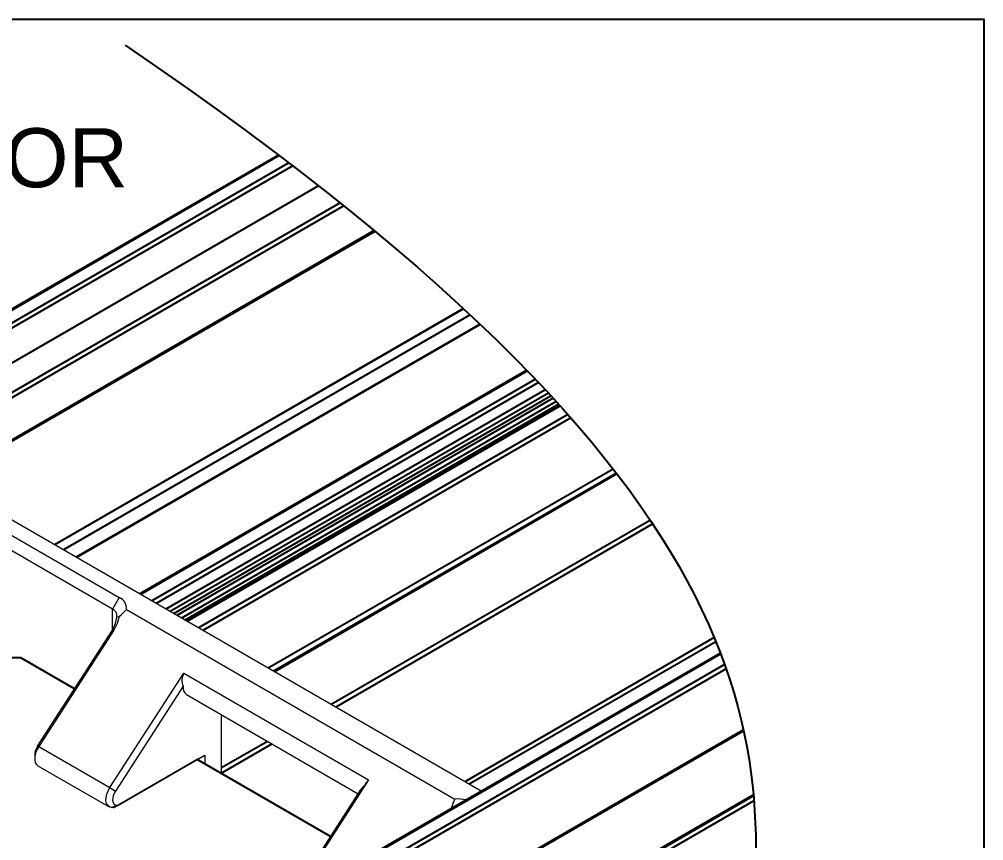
# Model space of a CAD drawing. Extents: x -0.1 to 11.3, y -13.9 to 0.
# Drawn here: x 8.239 to 11.304, y -2.608 to 0 of the extents above; entities that cross this region are included whole.
import ezdxf

# ---------------------------------------------------------------- set-up
doc = ezdxf.new("R2010")
doc.units = 0
doc.header["$LTSCALE"] = 0.5
doc.header["$MEASUREMENT"] = 0
for name, color, linetype in [('Brackets', 181, 'CONTINUOUS'), ('Dimension', 10, 'CONTINUOUS'), ('FAB DWG', 221, 'CONTINUOUS'), ('Housing', 150, 'CONTINUOUS')]:
    doc.layers.add(name, color=color, linetype=linetype)
doc.layers.add('Jig', color=41, linetype='CONTINUOUS', lineweight=13)
doc.layers.add('Text-Unprinted', color=131, linetype='CONTINUOUS', plot=False)
doc.styles.get("Standard").update_dxf_attribs({"font": 'arial.ttf'})

msp = doc.modelspace()

# ---------------------------------------------------------------- linework, layer by layer
at = {"layer": 'Brackets', "linetype": 'Continuous', "lineweight": 25, "transparency": 16777216}
for p, q in [((8.2441, -2.0274), (8.1027, -2.0274)), ((8.4151, -2.1261), (8.2441, -2.0274)), ((9.2283, -2.5956), (8.8043, -2.3508))]:
    msp.add_line(p, q, dxfattribs=at)
at = {"layer": 'Dimension', "transparency": 16777216}
msp.add_open_spline([(8.5755, -0.0824), (10.7461, -1.5589), (10.5939, -2.7128), (10.4417, -3.8667), (10.5215, -4.2188), (10.5444, -4.3201), (10.5779, -4.4216), (10.6215, -4.5231), (10.74, -4.7994), (10.9336, -5.0762), (11.1955, -5.3535)], degree=3, knots=[0, 0, 0, 0, 1, 1.437478, 1.437478, 1.437478, 1.563474, 1.563474, 1.563474, 1.90636, 1.90636, 1.90636, 1.90636], dxfattribs=at)
at = {"layer": 'Housing', "linetype": 'Continuous', "lineweight": 25, "transparency": 16777216}
for p, q in [((9.0631, -0.4311), (6.5845, -1.862)), ((9.0657, -0.433), (6.5895, -1.8625)), ((9.0962, -0.4562), (6.6248, -1.8829)), ((9.1084, -0.4655), (6.6319, -1.8952)), ((9.19, -0.5287), (6.6319, -2.0054)), ((9.2586, -0.5829), (6.7132, -2.0523)), ((9.2705, -0.5924), (6.7203, -2.0646)), ((6.7182, -2.2039), (9.3698, -0.6732)), ((9.3673, -0.6712), (6.7203, -2.1993)), ((9.6507, -0.9184), (8.3513, -1.6685)), ((9.6516, -0.9193), (8.3525, -1.6692)), ((9.6725, -0.9387), (8.3797, -1.6849)), ((9.7035, -0.9678), (8.4205, -1.7085)), ((9.7046, -0.9689), (8.422, -1.7094)), ((9.8521, -1.1147), (8.622, -1.8248)), ((9.8542, -1.1168), (8.6249, -1.8265)), ((9.8795, -1.1431), (8.6603, -1.8469)), ((9.8895, -1.1536), (8.6744, -1.8551)), ((9.9109, -1.1764), (8.7049, -1.8727)), ((9.921, -1.1873), (8.7193, -1.881)), ((8.7302, -1.8873), (9.9286, -1.1955)), ((9.9356, -1.203), (8.7402, -1.8931)), ((9.9456, -1.214), (8.7547, -1.9014)), ((8.7656, -1.9077), (9.9531, -1.2222)), ((9.9564, -1.2259), (8.7705, -1.9105)), ((9.9584, -1.2281), (8.7734, -1.9122)), ((9.9825, -1.2551), (8.8088, -1.9326)), ((9.9921, -1.2659), (8.8229, -1.9408)), ((10.1266, -1.4281), (9.0307, -2.0607)), ((10.1368, -1.4412), (9.0471, -2.0702)), ((10.1386, -1.4436), (9.0501, -2.0719)), ((10.2447, -1.5909), (9.2307, -2.1762)), ((10.2525, -1.6027), (9.2449, -2.1844)), ((10.4477, -1.9635), (9.655, -2.4211)), ((10.4531, -1.9767), (9.6691, -2.4293)), ((10.4673, -2.0126), (8.6563, -3.0581)), ((10.4683, -2.0154), (8.6613, -3.0586)), ((10.4808, -2.049), (8.6967, -3.079)), ((10.4855, -2.0626), (8.7037, -3.0912)), ((8.7017, -3.3212), (10.541, -2.2593)), ((10.5404, -2.2563), (8.7037, -3.3166)), ((9.0284, -2.293), (8.8823, -2.3774)), ((9.0426, -2.3012), (8.8823, -2.3937)), ((10.5722, -2.4625), (8.6931, -3.5472)), ((10.5725, -2.4664), (8.6967, -3.5493)), ((10.5738, -2.4819), (8.7037, -3.5615))]:
    msp.add_line(p, q, dxfattribs=at)
at = {"layer": 'Jig', "linetype": 'Continuous', "transparency": 16777216}
for p, q in [((9.7073, -2.4513), (8.1716, -1.5648)), ((8.1716, -1.6138), (8.557, -1.8363)), ((8.5358, -1.873), (8.161, -1.6567)), ((8.557, -1.8363), (8.5358, -1.873)), ((8.5358, -1.9396), (8.5358, -1.873)), ((8.5497, -1.8983), (8.5573, -1.8964)), ((8.5799, -1.874), (9.623, -2.4762)), ((8.2973, -2.3084), (8.5358, -1.9396)), ((8.5396, -1.9403), (8.3011, -2.309)), ((8.5396, -1.9403), (8.5358, -1.9396)), ((8.5274, -2.4397), (8.7622, -2.0765)), ((8.7622, -2.0765), (9.3491, -2.4154)), ((8.7603, -2.118), (8.5448, -2.4512)), ((8.7705, -2.1441), (9.3165, -2.4593)), ((8.8823, -2.3958), (8.8823, -2.2086)), ((8.3011, -2.309), (8.2973, -2.3084)), ((8.3011, -2.309), (8.5274, -2.4397)), ((8.2885, -2.3354), (8.2885, -2.3476)), ((8.808, -2.3486), (8.5389, -2.504)), ((8.5524, -2.4962), (8.8292, -2.3364)), ((8.808, -2.3486), (8.8292, -2.3364)), ((8.808, -2.353), (8.808, -2.3486)), ((8.8292, -2.3364), (8.8292, -2.3652)), ((8.2988, -2.3705), (8.5251, -2.5011)), ((9.3491, -2.4154), (9.1143, -2.7785)), ((8.5274, -2.4397), (8.5448, -2.4512)), ((9.1105, -2.7778), (9.326, -2.4446)), ((8.5324, -2.5034), (8.5483, -2.4958)), ((8.5389, -2.504), (8.5324, -2.5034)), ((8.5389, -2.504), (8.5524, -2.4962)), ((8.5483, -2.4958), (8.5524, -2.4962))]:
    msp.add_line(p, q, dxfattribs=at)
at = {"layer": 'Jig', "linetype": 'Continuous', "transparency": 16777216, "flags": 128}
for points in [[(8.5358, -1.9396), (8.5448, -1.9189), (8.5497, -1.8983)], [(8.5573, -1.8964), (8.5509, -1.9185), (8.5396, -1.9403)], [(8.3011, -2.309), (8.2953, -2.3195), (8.2911, -2.3304), (8.2889, -2.3411), (8.2886, -2.3511), (8.2903, -2.3596), (8.294, -2.3663), (8.2988, -2.3705)], [(8.5324, -2.5034), (8.5256, -2.5014), (8.5203, -2.497), (8.5166, -2.4903), (8.5149, -2.4817), (8.5151, -2.4718), (8.5174, -2.461), (8.5216, -2.4501), (8.5274, -2.4397)], [(8.5448, -2.4512), (8.5407, -2.4586), (8.5378, -2.4662), (8.5362, -2.4737), (8.536, -2.4807), (8.5373, -2.4867), (8.5398, -2.4913), (8.5436, -2.4945), (8.5483, -2.4958)]]:
    msp.add_lwpolyline(points, dxfattribs=at)
at = {"layer": 'Jig', "linetype": 'Continuous', "transparency": 16777216}
for centre, radius, start, end in [((8.5424, -1.871), 0.0376, 355.3737, 67.2268), ((8.5273, -1.8942), 0.0228, 349.7022, 68.0572), ((8.3436, -1.6582), 0.32, 311.8975, 317.597), ((8.8012, -2.0991), 0.0451, 149.9471, 204.7597), ((8.7862, -2.1229), 0.0264, 169.3097, 233.5726), ((8.3396, -2.3372), 0.0512, 145.7661, 177.9694), ((9.1968, -2.3186), 0.1804, 315.7139, 327.5765), ((9.8988, -2.5945), 0.3001, 156.766, 162.7148), ((9.6319, -2.6099), 0.134, 78.0098, 93.809)]:
    msp.add_arc(centre, radius, start, end, dxfattribs=at)
at = {"layer": 'Text-Unprinted', "transparency": 16777216}
msp.add_lwpolyline([(0, 0), (11.3039, 0), (11.3039, -13.9431), (0, -13.9431)], close=True, dxfattribs=at)

# ---------------------------------------------------------------- texts
at = {"layer": 'FAB DWG', "transparency": 16777216, "insert": (7.4351, -0.5973), "char_height": 0.1875, "attachment_point": 5}
msp.add_mtext_dynamic_manual_height_columns('USE JG00268 FOR BK00576', width=2.949978, gutter_width=0.625, heights=[0], dxfattribs=at)

doc.saveas('drawing.dxf')
